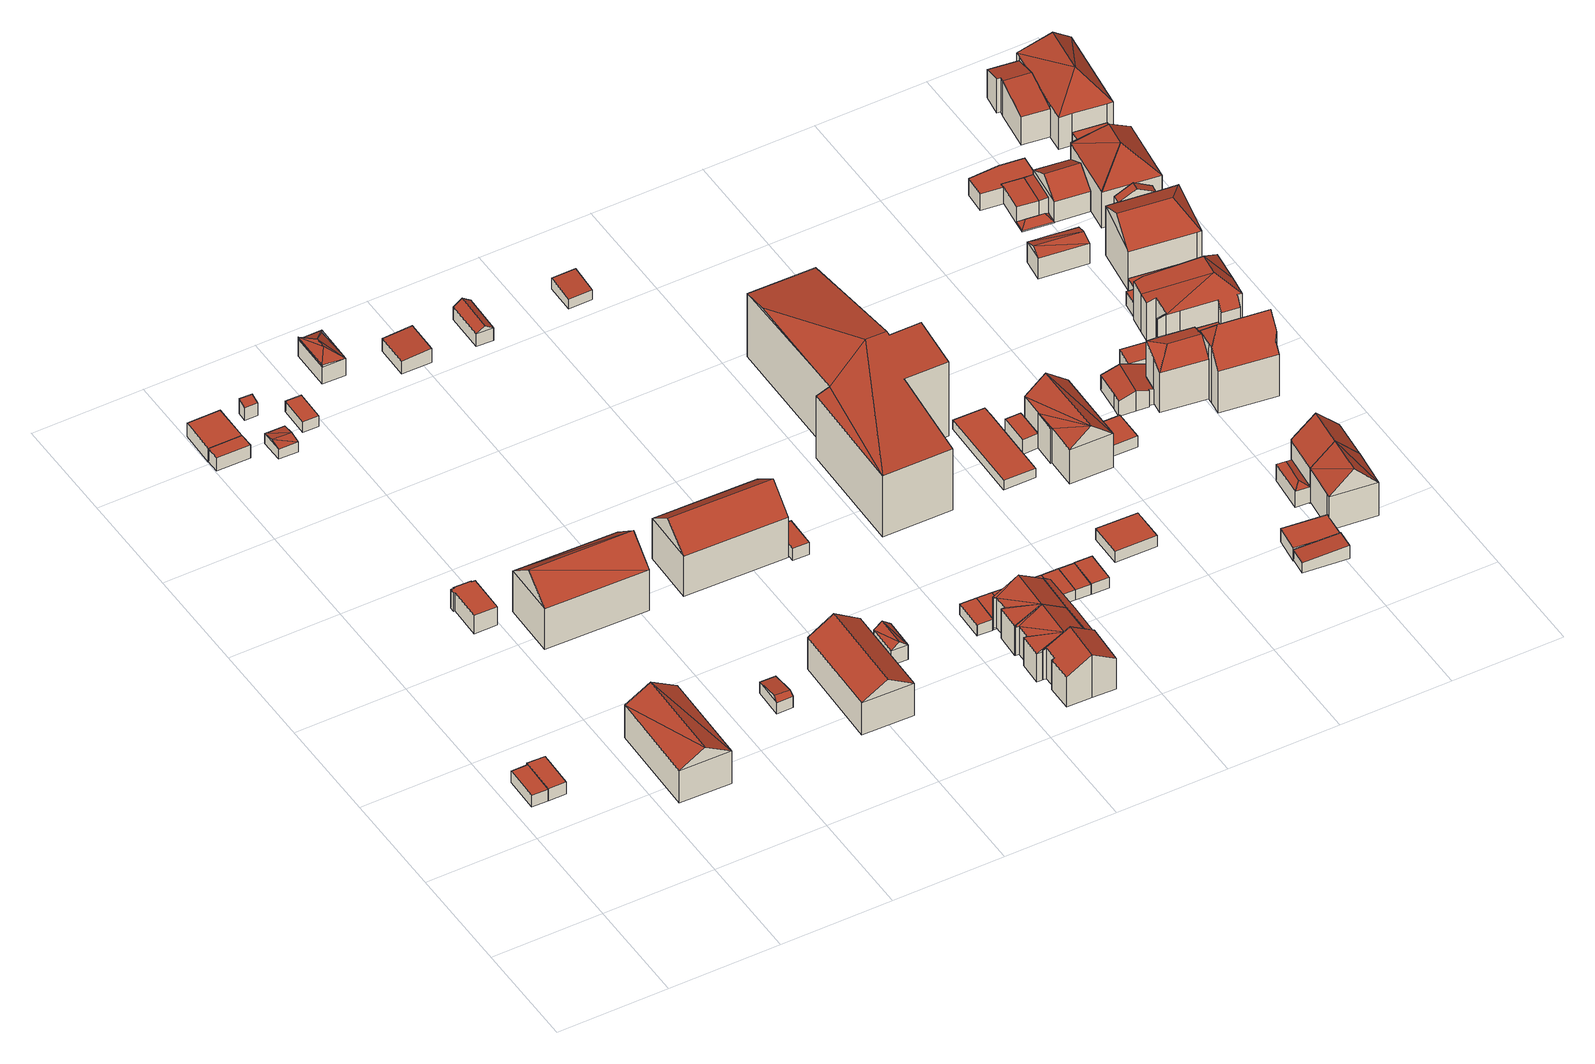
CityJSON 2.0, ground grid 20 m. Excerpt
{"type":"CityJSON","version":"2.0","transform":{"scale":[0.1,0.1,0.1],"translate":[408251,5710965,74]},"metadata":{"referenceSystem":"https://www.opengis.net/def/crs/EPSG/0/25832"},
"CityObjects":{
"building1":{"type":"Building","attributes":{"Gemeindeschluessel":"05978036","Geometrietyp2DReferenz":"3000","function":"31001_2460","roofType":"1000","measuredHeight":2.4},"geometry":[{"type":"MultiSurface","lod":"2","boundaries":[[[0,1,2,3]],[[1,4,5,2]],[[4,6,7,5]],[[6,0,3,7]],[[6,4,1,0]],[[3,2,5,7]]],"semantics":{"surfaces":[{"type":"WallSurface"},{"type":"RoofSurface"},{"type":"GroundSurface"}],"values":[0,0,0,0,1,2]}}]},
"building2":{"type":"Building","attributes":{"Gemeindeschluessel":"05978036","Geometrietyp2DReferenz":"3000","function":"31001_2460","roofType":"1000","measuredHeight":2.54},"geometry":[{"type":"MultiSurface","lod":"2","boundaries":[[[8,9,10,11]],[[9,12,2,10]],[[12,13,14,2]],[[13,8,11,14]],[[13,12,9,8]],[[11,10,2,14]]],"semantics":{"surfaces":[{"type":"WallSurface"},{"type":"RoofSurface"},{"type":"GroundSurface"}],"values":[0,0,0,0,1,2]}}]},
"building3":{"type":"Building","attributes":{"Gemeindeschluessel":"05978036","Geometrietyp2DReferenz":"3000","function":"31001_1000","roofType":"3100","measuredHeight":9.46},"geometry":[{"type":"MultiSurface","lod":"2","boundaries":[[[15,16,17,18]],[[16,19,20,17]],[[19,21,22,20]],[[21,15,18,22]],[[19,16,23]],[[15,21,24]],[[16,24,23]],[[24,16,15]],[[23,21,19]],[[21,23,24]],[[18,17,20,22]]],"semantics":{"surfaces":[{"type":"WallSurface"},{"type":"RoofSurface"},{"type":"GroundSurface"}],"values":[0,0,0,0,0,0,1,1,1,1,2]}}]},
"building4":{"type":"Building","attributes":{"Gemeindeschluessel":"05978036","Geometrietyp2DReferenz":"3000","function":"31001_2460","roofType":"1000","measuredHeight":3.82},"geometry":[{"type":"MultiSurface","lod":"2","boundaries":[[[25,26,27,28]],[[26,29,30,27]],[[29,31,32,30]],[[31,33,34,32]],[[33,35,36,34]],[[35,37,38,36]],[[37,39,40,38]],[[39,41,42,40]],[[41,43,44,42]],[[43,25,28,44]],[[43,41,39,37,35,33,31,29,26,25]],[[28,27,30,32,34,36,38,40,42,44]]],"semantics":{"surfaces":[{"type":"WallSurface"},{"type":"RoofSurface"},{"type":"GroundSurface"}],"values":[0,0,0,0,0,0,0,0,0,0,1,2]}}]},
"building5":{"type":"Building","attributes":{"Gemeindeschluessel":"05978036","Geometrietyp2DReferenz":"3000","function":"51009_1610","roofType":"1000","measuredHeight":2.75},"geometry":[{"type":"MultiSurface","lod":"2","boundaries":[[[45,46,47,48]],[[46,49,50,47]],[[49,51,52,50]],[[51,45,48,52]],[[51,49,46,45]],[[48,47,50,52]]],"semantics":{"surfaces":[{"type":"WallSurface"},{"type":"RoofSurface"},{"type":"GroundSurface"}],"values":[0,0,0,0,1,2]}}]},
"building6":{"type":"Building","attributes":{"Gemeindeschluessel":"05978036","Geometrietyp2DReferenz":"3000","function":"31001_2460","roofType":"1000","measuredHeight":2.83},"geometry":[{"type":"MultiSurface","lod":"2","boundaries":[[[45,53,54,55]],[[53,56,57,54]],[[56,46,58,57]],[[46,45,55,58]],[[46,56,53,45]],[[55,54,57,58]]],"semantics":{"surfaces":[{"type":"WallSurface"},{"type":"RoofSurface"},{"type":"GroundSurface"}],"values":[0,0,0,0,1,2]}}]},
"building7":{"type":"Building","attributes":{"Gemeindeschluessel":"05978036","Geometrietyp2DReferenz":"3000","function":"31001_1310","roofType":"3100","measuredHeight":2.36},"geometry":[{"type":"MultiSurface","lod":"2","boundaries":[[[59,60,61,62]],[[60,63,64,61]],[[63,65,66,64]],[[65,59,62,66]],[[63,60,67]],[[59,65,68]],[[59,67,60]],[[67,59,68]],[[68,63,67]],[[63,68,65]],[[62,61,64,66]]],"semantics":{"surfaces":[{"type":"WallSurface"},{"type":"RoofSurface"},{"type":"GroundSurface"}],"values":[0,0,0,0,0,0,1,1,1,1,2]}}]},
"building8":{"type":"Building","attributes":{"Gemeindeschluessel":"05978036","Geometrietyp2DReferenz":"3000","function":"31001_1310","roofType":"2100","measuredHeight":3.05},"geometry":[{"type":"MultiSurface","lod":"2","boundaries":[[[69,70,71,72]],[[70,73,74,71]],[[73,75,76,74]],[[75,69,72,76]],[[75,73,70,69]],[[72,71,74,76]]],"semantics":{"surfaces":[{"type":"WallSurface"},{"type":"RoofSurface"},{"type":"GroundSurface"}],"values":[0,0,0,0,1,2]}}]},
"building9":{"type":"Building","attributes":{"Gemeindeschluessel":"05978036","Geometrietyp2DReferenz":"3000","function":"31001_1000","roofType":"3100","measuredHeight":12.63},"geometry":[{"type":"MultiSurface","lod":"2","boundaries":[[[77,78,79,80]],[[78,81,82,79]],[[81,83,84,82]],[[83,77,80,84]],[[81,78,85]],[[77,83,86]],[[85,77,86]],[[77,85,78]],[[81,86,83]],[[86,81,85]],[[80,79,82,84]]],"semantics":{"surfaces":[{"type":"WallSurface"},{"type":"RoofSurface"},{"type":"GroundSurface"}],"values":[0,0,0,0,0,0,1,1,1,1,2]}}]},
"building10":{"type":"Building","attributes":{"Gemeindeschluessel":"05978036","Geometrietyp2DReferenz":"3000","function":"31001_2460","roofType":"3100","measuredHeight":3},"geometry":[{"type":"MultiSurface","lod":"2","boundaries":[[[87,88,89,90]],[[88,91,92,89]],[[91,93,94,92]],[[93,87,90,94]],[[91,88,95]],[[87,93,96]],[[88,87,96,95]],[[93,91,95,96]],[[90,89,92,94]]],"semantics":{"surfaces":[{"type":"WallSurface"},{"type":"RoofSurface"},{"type":"GroundSurface"}],"values":[0,0,0,0,0,0,1,1,2]}}]},
"building11":{"type":"Building","attributes":{"Gemeindeschluessel":"05978036","Geometrietyp2DReferenz":"3000","function":"31001_2460","roofType":"1000","measuredHeight":2.19},"geometry":[{"type":"MultiSurface","lod":"2","boundaries":[[[97,98,99,100]],[[98,101,102,99]],[[101,103,104,102]],[[103,97,100,104]],[[103,101,98,97]],[[100,99,102,104]]],"semantics":{"surfaces":[{"type":"WallSurface"},{"type":"RoofSurface"},{"type":"GroundSurface"}],"values":[0,0,0,0,1,2]}}]},
"building12":{"type":"Building","attributes":{"Gemeindeschluessel":"05978036","Geometrietyp2DReferenz":"3000","function":"31001_1000","roofType":"3100","measuredHeight":9.45},"geometry":[{"type":"MultiSurface","lod":"2","boundaries":[[[105,106,107,108]],[[106,109,110,107]],[[109,111,112,110]],[[111,105,108,112]],[[109,106,113]],[[105,111,114]],[[106,105,114,113]],[[111,109,113,114]],[[108,107,110,112]]],"semantics":{"surfaces":[{"type":"WallSurface"},{"type":"RoofSurface"},{"type":"GroundSurface"}],"values":[0,0,0,0,0,0,1,1,2]}}]},
"building13":{"type":"Building","attributes":{"Gemeindeschluessel":"05978036","Geometrietyp2DReferenz":"3000","function":"31001_1310","roofType":"5000","measuredHeight":5.39},"geometry":[{"type":"MultiSurface","lod":"2","boundaries":[[[115,116,117,118,119]],[[120,121,122,123]],[[121,115,119,122]],[[116,124,117]],[[115,124,116]],[[124,115,125]],[[120,126,127]],[[125,126,124]],[[125,127,126]],[[127,125,121]],[[124,120,117]],[[120,124,126]],[[115,121,125]],[[121,120,127]],[[119,118,123,122]],[[123,118,117,120]],[[120,117,116]]],"semantics":{"surfaces":[{"type":"WallSurface"},{"type":"RoofSurface"},{"type":"GroundSurface"},{"type":"ClosureSurface"}],"values":[0,0,0,1,1,1,1,1,1,1,1,1,0,0,2,0,3]}}]},
"building14":{"type":"Building","attributes":{"Gemeindeschluessel":"05978036","Geometrietyp2DReferenz":"3000","function":"31001_1000","roofType":"5000","measuredHeight":12.36},"geometry":[{"type":"MultiSurface","lod":"2","boundaries":[[[128,129,130,131]],[[129,132,133,130]],[[132,134,135,133]],[[134,128,131,135]],[[136,134,132]],[[137,136,132,129]],[[137,129,128]],[[136,137,128,134]],[[131,130,133,135]]],"semantics":{"surfaces":[{"type":"WallSurface"},{"type":"RoofSurface"},{"type":"GroundSurface"}],"values":[0,0,0,0,0,1,0,1,2]}}]},
"building15":{"type":"Building","attributes":{"Gemeindeschluessel":"05978036","Geometrietyp2DReferenz":"3000","function":"31001_2460","roofType":"3100","measuredHeight":4.18},"geometry":[{"type":"MultiSurface","lod":"2","boundaries":[[[138,139,140,141]],[[139,142,143,140]],[[142,144,145,143]],[[144,138,141,145]],[[142,139,146]],[[138,144,147]],[[147,139,138]],[[139,147,146]],[[144,146,147]],[[146,144,142]],[[141,140,143,145]]],"semantics":{"surfaces":[{"type":"WallSurface"},{"type":"RoofSurface"},{"type":"GroundSurface"}],"values":[0,0,0,0,0,0,1,1,1,1,2]}}]},
"building16":{"type":"Building","attributes":{"Gemeindeschluessel":"05978036","Geometrietyp2DReferenz":"3000","function":"31001_2460","roofType":"2100","measuredHeight":2.94},"geometry":[{"type":"MultiSurface","lod":"2","boundaries":[[[148,149,150,151]],[[149,152,153,150]],[[152,154,155,153]],[[154,148,151,155]],[[154,152,149,148]],[[151,150,153,155]]],"semantics":{"surfaces":[{"type":"WallSurface"},{"type":"RoofSurface"},{"type":"GroundSurface"}],"values":[0,0,0,0,1,2]}}]},
"building17":{"type":"Building","attributes":{"Gemeindeschluessel":"05978036","Geometrietyp2DReferenz":"3000","function":"31001_2460","roofType":"1000","measuredHeight":2.55},"geometry":[{"type":"MultiSurface","lod":"2","boundaries":[[[156,157,158,159]],[[157,160,161,158]],[[160,162,163,161]],[[162,156,159,163]],[[162,160,157,156]],[[159,158,161,163]]],"semantics":{"surfaces":[{"type":"WallSurface"},{"type":"RoofSurface"},{"type":"GroundSurface"}],"values":[0,0,0,0,1,2]}}]},
"building18":{"type":"Building","attributes":{"Gemeindeschluessel":"05978036","Geometrietyp2DReferenz":"3000","function":"31001_2460","roofType":"3100","measuredHeight":3.72},"geometry":[{"type":"MultiSurface","lod":"2","boundaries":[[[164,165,166,167]],[[165,168,169,166]],[[168,170,171,169]],[[170,164,167,171]],[[168,165,172]],[[164,170,173]],[[165,164,173,172]],[[170,168,172,173]],[[167,166,169,171]]],"semantics":{"surfaces":[{"type":"WallSurface"},{"type":"RoofSurface"},{"type":"GroundSurface"}],"values":[0,0,0,0,0,0,1,1,2]}}]},
"building19":{"type":"Building","attributes":{"Gemeindeschluessel":"05978036","Geometrietyp2DReferenz":"3000","function":"31001_1000","roofType":"3100","measuredHeight":8.77},"geometry":[{"type":"MultiSurface","lod":"2","boundaries":[[[174,175,176,177]],[[175,178,179,176]],[[178,180,181,179]],[[180,182,183,181]],[[182,184,185,183]],[[184,186,187,185]],[[186,188,189,187]],[[188,190,191,189]],[[190,192,193,191]],[[192,194,195,193]],[[194,174,177,195]],[[190,188,186,184,182]],[[182,180,178,175,174,194,192,190]],[[177,176,179,181,183,185,187,189,191,193,195]]],"semantics":{"surfaces":[{"type":"WallSurface"},{"type":"RoofSurface"},{"type":"GroundSurface"}],"values":[0,0,0,0,0,0,0,0,0,0,0,1,1,2]}}]},
"building20":{"type":"Building","attributes":{"Gemeindeschluessel":"05978036","Geometrietyp2DReferenz":"3000","function":"31001_2460","roofType":"1000","measuredHeight":2.19},"geometry":[{"type":"MultiSurface","lod":"2","boundaries":[[[196,197,198,199]],[[197,200,201,198]],[[200,202,203,201]],[[202,204,205,203]],[[204,206,207,205]],[[206,196,199,207]],[[206,204,202,200,197,196]],[[199,198,201,203,205,207]]],"semantics":{"surfaces":[{"type":"WallSurface"},{"type":"RoofSurface"},{"type":"GroundSurface"}],"values":[0,0,0,0,0,0,1,2]}}]},
"building21":{"type":"Building","attributes":{"Gemeindeschluessel":"05978036","Geometrietyp2DReferenz":"3000","function":"31001_1000","roofType":"5000","measuredHeight":8.46},"geometry":[{"type":"MultiSurface","lod":"2","boundaries":[[[208,209,210,211]],[[209,212,213,210]],[[212,214,215,213]],[[214,216,217,215]],[[216,218,219,217]],[[218,220,221,219]],[[220,222,223,221]],[[222,208,211,223]],[[212,209,224,225]],[[224,220,225]],[[208,220,224]],[[220,208,222]],[[218,225,220]],[[216,225,218]],[[225,216,214]],[[209,208,224]],[[214,212,225]],[[211,210,213,215,217,219,221,223]]],"semantics":{"surfaces":[{"type":"WallSurface"},{"type":"RoofSurface"},{"type":"GroundSurface"}],"values":[0,0,0,0,0,0,0,0,1,1,1,1,1,1,1,0,0,2]}}]},
"building22":{"type":"Building","attributes":{"Gemeindeschluessel":"05978036","Geometrietyp2DReferenz":"3000","function":"31001_2460","roofType":"1000","measuredHeight":2.2},"geometry":[{"type":"MultiSurface","lod":"2","boundaries":[[[202,200,201,203]],[[200,226,227,201]],[[226,228,229,227]],[[228,202,203,229]],[[228,226,200,202]],[[203,201,227,229]]],"semantics":{"surfaces":[{"type":"WallSurface"},{"type":"RoofSurface"},{"type":"GroundSurface"}],"values":[0,0,0,0,1,2]}}]},
"building23":{"type":"Building","attributes":{"Gemeindeschluessel":"05978036","Geometrietyp2DReferenz":"3000","function":"31001_1000","roofType":"5000","measuredHeight":8.66},"geometry":[{"type":"MultiSurface","lod":"2","boundaries":[[[230,231,232,233]],[[231,234,235,232]],[[234,236,237,235]],[[236,238,239,237]],[[238,240,241,239]],[[240,242,243,241]],[[242,244,245,243]],[[244,246,247,245]],[[246,248,249,247]],[[248,250,251,249]],[[250,230,233,251]],[[246,252,253,254,248]],[[234,254,253]],[[238,234,253,255,240]],[[234,238,236]],[[254,234,231]],[[254,231,230]],[[230,250,254]],[[240,255,242]],[[242,255,253,252,244]],[[244,252,246]],[[248,254,250]],[[233,232,235,237,239,241,243,245,247,249,251]]],"semantics":{"surfaces":[{"type":"WallSurface"},{"type":"RoofSurface"},{"type":"GroundSurface"}],"values":[0,0,0,0,0,0,0,0,0,0,0,1,1,1,1,1,1,1,0,0,0,0,2]}}]},
"building24":{"type":"Building","attributes":{"Gemeindeschluessel":"05978036","Geometrietyp2DReferenz":"3000","function":"31001_2460","roofType":"1000","measuredHeight":2.15},"geometry":[{"type":"MultiSurface","lod":"2","boundaries":[[[228,226,256,257]],[[226,258,259,256]],[[258,260,261,259]],[[260,228,257,261]],[[260,258,226,228]],[[257,256,259,261]]],"semantics":{"surfaces":[{"type":"WallSurface"},{"type":"RoofSurface"},{"type":"GroundSurface"}],"values":[0,0,0,0,1,2]}}]},
"building25":{"type":"Building","attributes":{"Gemeindeschluessel":"05978036","Geometrietyp2DReferenz":"3000","function":"51009_1610","roofType":"2100","measuredHeight":6.03},"geometry":[{"type":"MultiSurface","lod":"2","boundaries":[[[262,263,210,213]],[[263,264,265,210]],[[264,266,267,265]],[[266,268,269,267]],[[268,270,271,269]],[[270,272,273,271]],[[272,262,213,273]],[[272,270,268,266,264,263,262]],[[213,210,265,267,269,271,273]]],"semantics":{"surfaces":[{"type":"WallSurface"},{"type":"RoofSurface"},{"type":"GroundSurface"}],"values":[0,0,0,0,0,0,0,1,2]}}]},
"building26":{"type":"Building","attributes":{"Gemeindeschluessel":"05978036","Geometrietyp2DReferenz":"3000","function":"31001_2460","roofType":"1000","measuredHeight":2.15},"geometry":[{"type":"MultiSurface","lod":"2","boundaries":[[[260,258,259,261]],[[258,274,275,259]],[[274,276,277,275]],[[276,260,261,277]],[[276,274,258,260]],[[261,259,275,277]]],"semantics":{"surfaces":[{"type":"WallSurface"},{"type":"RoofSurface"},{"type":"GroundSurface"}],"values":[0,0,0,0,1,2]}}]},
"building27":{"type":"Building","attributes":{"Gemeindeschluessel":"05978036","Geometrietyp2DReferenz":"3000","function":"31001_2460","roofType":"1000","measuredHeight":2.12},"geometry":[{"type":"MultiSurface","lod":"2","boundaries":[[[276,274,275,277]],[[274,278,279,275]],[[278,280,281,279]],[[280,282,283,281]],[[282,276,277,283]],[[282,280,278,274,276]],[[277,275,279,281,283]]],"semantics":{"surfaces":[{"type":"WallSurface"},{"type":"RoofSurface"},{"type":"GroundSurface"}],"values":[0,0,0,0,0,1,2]}}]},
"building28":{"type":"Building","attributes":{"Gemeindeschluessel":"05978036","Geometrietyp2DReferenz":"3000","function":"31001_2460","roofType":"1000","measuredHeight":2.17},"geometry":[{"type":"MultiSurface","lod":"2","boundaries":[[[280,278,279,281]],[[278,284,285,279]],[[284,286,287,285]],[[286,280,281,287]],[[286,284,278,280]],[[281,279,285,287]]],"semantics":{"surfaces":[{"type":"WallSurface"},{"type":"RoofSurface"},{"type":"GroundSurface"}],"values":[0,0,0,0,1,2]}}]},
"building29":{"type":"Building","attributes":{"Gemeindeschluessel":"05978036","Geometrietyp2DReferenz":"3000","function":"31001_1310","roofType":"2100","measuredHeight":2.35},"geometry":[{"type":"MultiSurface","lod":"2","boundaries":[[[288,289,290,291]],[[289,292,293,290]],[[292,294,295,293]],[[294,288,291,295]],[[294,292,289,288]],[[291,290,293,295]]],"semantics":{"surfaces":[{"type":"WallSurface"},{"type":"RoofSurface"},{"type":"GroundSurface"}],"values":[0,0,0,0,1,2]}}]},
"building30":{"type":"Building","attributes":{"Gemeindeschluessel":"05978036","Geometrietyp2DReferenz":"3000","function":"31001_2460","roofType":"1000","measuredHeight":2.17},"geometry":[{"type":"MultiSurface","lod":"2","boundaries":[[[286,284,285,287]],[[284,296,297,285]],[[296,298,299,297]],[[298,286,287,299]],[[298,296,284,286]],[[287,285,297,299]]],"semantics":{"surfaces":[{"type":"WallSurface"},{"type":"RoofSurface"},{"type":"GroundSurface"}],"values":[0,0,0,0,1,2]}}]},
"building31":{"type":"Building","attributes":{"Gemeindeschluessel":"05978036","Geometrietyp2DReferenz":"3000","function":"31001_2460","roofType":"1000","measuredHeight":2.12},"geometry":[{"type":"MultiSurface","lod":"2","boundaries":[[[300,301,297,299]],[[301,302,303,297]],[[302,304,305,303]],[[304,300,299,305]],[[304,302,301,300]],[[299,297,303,305]]],"semantics":{"surfaces":[{"type":"WallSurface"},{"type":"RoofSurface"},{"type":"GroundSurface"}],"values":[0,0,0,0,1,2]}}]},
"building32":{"type":"Building","attributes":{"Gemeindeschluessel":"05978036","Geometrietyp2DReferenz":"3000","function":"31001_1000","roofType":"5000","measuredHeight":17.04},"geometry":[{"type":"MultiSurface","lod":"2","boundaries":[[[306,307,308,309]],[[307,310,311,308]],[[310,312,313,311]],[[312,314,315,313]],[[314,316,317,315]],[[316,318,319,317]],[[318,320,321,319]],[[320,322,323,321]],[[322,324,325,323]],[[324,306,309,325]],[[314,326,327]],[[314,310,326]],[[312,310,314]],[[324,322,320,328,326,310,307,306]],[[326,328,318,316,327]],[[316,314,327]],[[320,318,328]],[[309,308,311,313,315,317,319,321,323,325]]],"semantics":{"surfaces":[{"type":"WallSurface"},{"type":"RoofSurface"},{"type":"GroundSurface"}],"values":[0,0,0,0,0,0,0,0,0,0,1,1,1,1,1,0,0,2]}}]},
"building33":{"type":"Building","attributes":{"Gemeindeschluessel":"05978036","Geometrietyp2DReferenz":"3000","function":"31001_2460","roofType":"1000","measuredHeight":2.28},"geometry":[{"type":"MultiSurface","lod":"2","boundaries":[[[329,330,331,332]],[[330,333,334,331]],[[333,335,336,334]],[[335,329,332,336]],[[335,333,330,329]],[[332,331,334,336]]],"semantics":{"surfaces":[{"type":"WallSurface"},{"type":"RoofSurface"},{"type":"GroundSurface"}],"values":[0,0,0,0,1,2]}}]},
"building34":{"type":"Building","attributes":{"Gemeindeschluessel":"05978036","Geometrietyp2DReferenz":"3000","function":"31001_2460","roofType":"1000","measuredHeight":1.91},"geometry":[{"type":"MultiSurface","lod":"2","boundaries":[[[337,338,339,340]],[[338,341,342,339]],[[341,343,344,342]],[[343,345,346,344]],[[345,337,340,346]],[[345,343,341,338,337]],[[340,339,342,344,346]]],"semantics":{"surfaces":[{"type":"WallSurface"},{"type":"RoofSurface"},{"type":"GroundSurface"}],"values":[0,0,0,0,0,1,2]}}]},
"building35":{"type":"Building","attributes":{"Gemeindeschluessel":"05978036","Geometrietyp2DReferenz":"3000","function":"31001_2460","roofType":"1000","measuredHeight":3},"geometry":[{"type":"MultiSurface","lod":"2","boundaries":[[[347,348,349,350]],[[348,351,352,349]],[[351,353,354,352]],[[353,355,356,354]],[[355,347,350,356]],[[355,353,351,348,347]],[[350,349,352,354,356]]],"semantics":{"surfaces":[{"type":"WallSurface"},{"type":"RoofSurface"},{"type":"GroundSurface"}],"values":[0,0,0,0,0,1,2]}}]},
"building36":{"type":"Building","attributes":{"Gemeindeschluessel":"05978036","Geometrietyp2DReferenz":"3000","function":"31001_1000","roofType":"5000","measuredHeight":10.35},"geometry":[{"type":"MultiSurface","lod":"2","boundaries":[[[357,358,359,360]],[[358,361,362,359]],[[361,363,364,362]],[[363,365,366,364]],[[365,367,368,366]],[[367,369,370,368]],[[369,371,372,370]],[[371,357,360,372]],[[373,361,358]],[[361,373,374]],[[369,365,371]],[[365,369,367]],[[357,374,373]],[[371,374,357]],[[365,374,371]],[[374,365,363]],[[358,357,373]],[[363,361,374]],[[360,359,362,364,366,368,370,372]]],"semantics":{"surfaces":[{"type":"WallSurface"},{"type":"RoofSurface"},{"type":"GroundSurface"}],"values":[0,0,0,0,0,0,0,0,1,1,1,1,1,1,1,1,0,0,2]}}]},
"building37":{"type":"Building","attributes":{"Gemeindeschluessel":"05978036","Geometrietyp2DReferenz":"3000","function":"31001_2460","roofType":"1000","measuredHeight":2.12},"geometry":[{"type":"MultiSurface","lod":"2","boundaries":[[[375,376,377,378]],[[376,379,380,377]],[[379,381,382,380]],[[381,375,378,382]],[[381,379,376,375]],[[378,377,380,382]]],"semantics":{"surfaces":[{"type":"WallSurface"},{"type":"RoofSurface"},{"type":"GroundSurface"}],"values":[0,0,0,0,1,2]}}]},
"building38":{"type":"Building","attributes":{"Gemeindeschluessel":"05978036","Geometrietyp2DReferenz":"3000","function":"31001_2460","roofType":"2100","measuredHeight":2.64},"geometry":[{"type":"MultiSurface","lod":"2","boundaries":[[[383,384,385,386]],[[384,387,388,385]],[[387,389,390,388]],[[389,383,386,390]],[[389,387,384,383]],[[386,385,388,390]]],"semantics":{"surfaces":[{"type":"WallSurface"},{"type":"RoofSurface"},{"type":"GroundSurface"}],"values":[0,0,0,0,1,2]}}]},
"building39":{"type":"Building","attributes":{"Gemeindeschluessel":"05978036","Geometrietyp2DReferenz":"3000","function":"31001_2460","roofType":"1000","measuredHeight":2.73},"geometry":[{"type":"MultiSurface","lod":"2","boundaries":[[[391,392,393,394]],[[392,395,396,393]],[[395,397,398,396]],[[397,399,400,398]],[[399,391,394,400]],[[399,397,395,392,391]],[[394,393,396,398,400]]],"semantics":{"surfaces":[{"type":"WallSurface"},{"type":"RoofSurface"},{"type":"GroundSurface"}],"values":[0,0,0,0,0,1,2]}}]},
"building40":{"type":"Building","attributes":{"Gemeindeschluessel":"05978036","Geometrietyp2DReferenz":"3000","function":"31001_1000","roofType":"5000","measuredHeight":4.12},"geometry":[{"type":"MultiSurface","lod":"2","boundaries":[[[401,402,403,404]],[[402,405,406,403]],[[405,407,408,406]],[[407,401,404,408]],[[409,407,405]],[[410,409,405,402]],[[410,402,401]],[[409,410,401,407]],[[404,403,406,408]]],"semantics":{"surfaces":[{"type":"WallSurface"},{"type":"RoofSurface"},{"type":"GroundSurface"}],"values":[0,0,0,0,1,1,1,1,2]}}]},
"building41":{"type":"Building","attributes":{"Gemeindeschluessel":"05978036","Geometrietyp2DReferenz":"3000","function":"31001_2460","roofType":"3100","measuredHeight":4.2},"geometry":[{"type":"MultiSurface","lod":"2","boundaries":[[[411,412,413,414]],[[412,415,416,413]],[[415,417,418,416]],[[417,419,420,418]],[[419,421,422,420]],[[421,423,424,422]],[[423,425,426,424]],[[425,427,428,426]],[[427,429,430,428]],[[429,431,432,430]],[[431,433,434,432]],[[433,411,414,434]],[[429,427,425,423,421,419,417,415,412]],[[412,411,433,431,429]],[[414,413,416,418,420,422,424,426,428,430,432,434]]],"semantics":{"surfaces":[{"type":"WallSurface"},{"type":"RoofSurface"},{"type":"GroundSurface"}],"values":[0,0,0,0,0,0,0,0,0,0,0,0,1,1,2]}}]},
"building42":{"type":"Building","attributes":{"Gemeindeschluessel":"05978036","Geometrietyp2DReferenz":"3000","function":"31001_1000","roofType":"3100","measuredHeight":11.09},"geometry":[{"type":"MultiSurface","lod":"2","boundaries":[[[435,436,437,438]],[[436,439,440,437]],[[439,441,442,440]],[[441,443,444,442]],[[443,435,438,444]],[[445,446,443]],[[443,441,439,445]],[[446,436,435]],[[445,436,446]],[[443,446,435]],[[436,445,439]],[[438,437,440,442,444]]],"semantics":{"surfaces":[{"type":"WallSurface"},{"type":"RoofSurface"},{"type":"GroundSurface"}],"values":[0,0,0,0,0,1,1,1,1,0,0,2]}}]},
"building43":{"type":"Building","attributes":{"Gemeindeschluessel":"05978036","Geometrietyp2DReferenz":"3000","function":"31001_1000","roofType":"3100","measuredHeight":11.41},"geometry":[{"type":"MultiSurface","lod":"2","boundaries":[[[435,447,448,449]],[[447,443,450,448]],[[443,451,452,450]],[[451,453,454,452]],[[453,455,456,454]],[[455,457,458,456]],[[457,459,460,458]],[[459,435,449,460]],[[455,453,451,443,447]],[[447,435,459,457,455]],[[449,448,450,452,454,456,458,460]]],"semantics":{"surfaces":[{"type":"WallSurface"},{"type":"RoofSurface"},{"type":"GroundSurface"}],"values":[0,0,0,0,0,0,0,0,1,1,2]}}]},
"building44":{"type":"Building","attributes":{"Gemeindeschluessel":"05978036","Geometrietyp2DReferenz":"3000","function":"31001_2460","roofType":"1000","measuredHeight":3.86},"geometry":[{"type":"MultiSurface","lod":"2","boundaries":[[[461,462,463,464]],[[462,465,466,463]],[[465,467,468,466]],[[467,469,470,468]],[[469,471,472,470]],[[471,461,464,472]],[[471,469,467,465,462,461]],[[464,463,466,468,470,472]]],"semantics":{"surfaces":[{"type":"WallSurface"},{"type":"RoofSurface"},{"type":"GroundSurface"}],"values":[0,0,0,0,0,0,1,2]}}]},
"building45":{"type":"Building","attributes":{"Geometrietyp2DReferenz":"3000","Gemeindeschluessel":"05978036","function":"31001_1000"},"children":["building45-1","building45-2"]},
"building45-1":{"type":"BuildingPart","attributes":{"roofType":"5000","measuredHeight":11.07},"parents":["building45"],"geometry":[{"type":"MultiSurface","lod":"2","boundaries":[[[473,474,475,476]],[[474,477,478,475]],[[477,479,480,478]],[[479,481,482,483,480]],[[484,473,476,485]],[[477,474,473,486]],[[473,484,487,486]],[[481,479,477,486,487,488,489]],[[476,475,478,480,483,490,485]],[[491,482,481]],[[484,485,490,492]],[[492,490,483,482,491]],[[481,489,491]],[[492,488,487,484]],[[491,489,488,492]]],"semantics":{"surfaces":[{"type":"WallSurface"},{"type":"RoofSurface"},{"type":"GroundSurface"},{"type":"ClosureSurface"}],"values":[0,0,0,0,0,1,1,1,2,0,3,3,0,3,3]}}]},
"building45-2":{"type":"BuildingPart","attributes":{"roofType":"9999","measuredHeight":13.82},"parents":["building45"],"geometry":[{"type":"MultiSurface","lod":"2","boundaries":[[[493,494,495,496]],[[494,497,498,495]],[[497,499,500,498]],[[499,501,502,500]],[[501,503,504,502]],[[503,505,506,504]],[[505,507,508,506]],[[507,509,510,508]],[[509,511,485,510]],[[511,484,485]],[[482,512,513,483]],[[512,493,496,513]],[[514,511,509,515]],[[509,507,505,503,501,499,515]],[[499,497,494,493,512,482,491,489,514,515]],[[496,495,498,500,502,504,506,508,510,485,490,483,513]],[[514,488,487,484,511]],[[492,490,485,484]],[[488,492,484,487]],[[489,488,514]],[[482,483,490,492,491]],[[491,492,488,489]]],"semantics":{"surfaces":[{"type":"WallSurface"},{"type":"RoofSurface"},{"type":"GroundSurface"},{"type":"ClosureSurface"}],"values":[0,0,0,0,0,0,0,0,0,0,0,0,1,1,1,2,0,3,3,0,3,3]}}]},
"building46":{"type":"Building","attributes":{"Gemeindeschluessel":"05978036","Geometrietyp2DReferenz":"3000","function":"31001_2460","roofType":"1000","measuredHeight":3.5},"geometry":[{"type":"MultiSurface","lod":"2","boundaries":[[[516,517,518,519]],[[517,520,521,518]],[[520,522,523,521]],[[522,524,525,523]],[[524,526,527,525]],[[526,528,529,527]],[[528,516,519,529]],[[528,526,524,522,520,517,516]],[[519,518,521,523,525,527,529]]],"semantics":{"surfaces":[{"type":"WallSurface"},{"type":"RoofSurface"},{"type":"GroundSurface"}],"values":[0,0,0,0,0,0,0,1,2]}}]},
"building47":{"type":"Building","attributes":{"Gemeindeschluessel":"05978036","Geometrietyp2DReferenz":"3000","function":"31001_2460","roofType":"1000","measuredHeight":3.74},"geometry":[{"type":"MultiSurface","lod":"2","boundaries":[[[530,531,532,533]],[[531,534,535,532]],[[534,536,537,535]],[[536,538,539,537]],[[538,530,533,539]],[[538,536,534,531,530]],[[533,532,535,537,539]]],"semantics":{"surfaces":[{"type":"WallSurface"},{"type":"RoofSurface"},{"type":"GroundSurface"}],"values":[0,0,0,0,0,1,2]}}]},
"building48":{"type":"Building","attributes":{"Gemeindeschluessel":"05978036","Geometrietyp2DReferenz":"3000","function":"31001_2460","roofType":"3100","measuredHeight":5},"geometry":[{"type":"MultiSurface","lod":"2","boundaries":[[[540,541,542,543]],[[541,544,545,542]],[[544,546,547,545]],[[546,540,543,547]],[[544,541,548]],[[540,546,549]],[[540,548,541]],[[548,540,549]],[[549,544,548]],[[544,549,546]],[[543,542,545,547]]],"semantics":{"surfaces":[{"type":"WallSurface"},{"type":"RoofSurface"},{"type":"GroundSurface"}],"values":[0,0,0,0,0,0,1,1,1,1,2]}}]},
"building49":{"type":"Building","attributes":{"Gemeindeschluessel":"05978036","Geometrietyp2DReferenz":"3000","function":"51009_1610","roofType":"1000","measuredHeight":2.78},"geometry":[{"type":"MultiSurface","lod":"2","boundaries":[[[550,551,552,553]],[[551,554,555,552]],[[554,556,557,555]],[[556,558,559,557]],[[558,560,561,559]],[[560,550,553,561]],[[560,558,556,554,551,550]],[[553,552,555,557,559,561]]],"semantics":{"surfaces":[{"type":"WallSurface"},{"type":"RoofSurface"},{"type":"GroundSurface"}],"values":[0,0,0,0,0,0,1,2]}}]},
"building50":{"type":"Building","attributes":{"Gemeindeschluessel":"05978036","Geometrietyp2DReferenz":"3000","function":"31001_1100","roofType":"3200","measuredHeight":11.79},"geometry":[{"type":"MultiSurface","lod":"2","boundaries":[[[562,563,564,565]],[[563,566,567,564]],[[566,568,569,567]],[[568,570,571,569]],[[570,572,573,571]],[[572,574,575,573]],[[574,576,577,575]],[[576,578,579,577]],[[578,580,581,579]],[[580,582,583,581]],[[582,584,585,583]],[[584,586,587,585]],[[586,588,589,587]],[[588,590,591,589]],[[590,592,593,591]],[[592,594,595,593]],[[594,596,597,595]],[[596,598,599,597]],[[598,600,601,599]],[[600,562,565,601]],[[596,594,592,590,588,586,584,602]],[[580,578,576,574,603]],[[582,580,603]],[[584,582,603,602]],[[574,572,570,568,602,603]],[[568,566,563,562,600,598,596,602]],[[565,564,567,569,571,573,575,577,579,581,583,585,587,589,591,593,595,597,599,601]]],"semantics":{"surfaces":[{"type":"WallSurface"},{"type":"RoofSurface"},{"type":"GroundSurface"}],"values":[0,0,0,0,0,0,0,0,0,0,0,0,0,0,0,0,0,0,0,0,1,1,1,1,1,1,2]}}]},
"building51":{"type":"Building","attributes":{"Gemeindeschluessel":"05978036","Geometrietyp2DReferenz":"3000","function":"51009_1610","roofType":"5000","measuredHeight":1.24},"geometry":[{"type":"MultiSurface","lod":"2","boundaries":[[[604,605,606,607]],[[605,608,609,606]],[[608,610,611,609]],[[610,612,613,611]],[[612,604,607,613]],[[614,615,610,608]],[[614,608,605]],[[604,614,605]],[[604,615,614]],[[615,604,612]],[[615,612,610]],[[607,606,609,611,613]]],"semantics":{"surfaces":[{"type":"WallSurface"},{"type":"RoofSurface"},{"type":"GroundSurface"}],"values":[0,0,0,0,0,1,1,1,1,1,1,2]}}]},
"building52":{"type":"Building","attributes":{"Gemeindeschluessel":"05978036","Geometrietyp2DReferenz":"3000","function":"31001_1310","roofType":"1000","measuredHeight":3.26},"geometry":[{"type":"MultiSurface","lod":"2","boundaries":[[[616,617,618,613]],[[617,619,620,618]],[[619,621,622,620]],[[621,623,607,622]],[[623,616,613,607]],[[623,621,619,617,616]],[[613,618,620,622,607]]],"semantics":{"surfaces":[{"type":"WallSurface"},{"type":"RoofSurface"},{"type":"GroundSurface"}],"values":[0,0,0,0,0,1,2]}}]},
"building53":{"type":"Building","attributes":{"Gemeindeschluessel":"05978036","Geometrietyp2DReferenz":"3000","function":"31001_2460","roofType":"1000","measuredHeight":3.38},"geometry":[{"type":"MultiSurface","lod":"2","boundaries":[[[624,625,626,627]],[[625,628,629,626]],[[628,630,631,629]],[[630,632,633,631]],[[632,634,635,633]],[[634,636,637,635]],[[636,638,639,637]],[[638,640,641,639]],[[640,642,643,641]],[[642,624,627,643]],[[642,640,638,636,634,632,630,628,625,624]],[[627,626,629,631,633,635,637,639,641,643]]],"semantics":{"surfaces":[{"type":"WallSurface"},{"type":"RoofSurface"},{"type":"GroundSurface"}],"values":[0,0,0,0,0,0,0,0,0,0,1,2]}}]},
"building54":{"type":"Building","attributes":{"Gemeindeschluessel":"05978036","Geometrietyp2DReferenz":"3000","function":"31001_2460","roofType":"1000","measuredHeight":2.51},"geometry":[{"type":"MultiSurface","lod":"2","boundaries":[[[644,645,646,557]],[[645,647,648,646]],[[647,649,650,648]],[[649,651,559,650]],[[651,644,557,559]],[[651,649,647,645,644]],[[557,646,648,650,559]]],"semantics":{"surfaces":[{"type":"WallSurface"},{"type":"RoofSurface"},{"type":"GroundSurface"}],"values":[0,0,0,0,0,1,2]}}]},
"building55":{"type":"Building","attributes":{"Gemeindeschluessel":"05978036","Geometrietyp2DReferenz":"3000","function":"31001_1310","roofType":"2100","measuredHeight":3.36},"geometry":[{"type":"MultiSurface","lod":"2","boundaries":[[[652,623,653,654]],[[623,621,655,653]],[[621,656,657,655]],[[656,652,654,657]],[[656,621,623,652]],[[654,653,655,657]]],"semantics":{"surfaces":[{"type":"WallSurface"},{"type":"RoofSurface"},{"type":"GroundSurface"}],"values":[0,0,0,0,1,2]}}]},
"building56":{"type":"Building","attributes":{"Gemeindeschluessel":"05978036","Geometrietyp2DReferenz":"3000","function":"31001_1000"},"children":["building56-1","building56-2"]},
"building56-1":{"type":"BuildingPart","attributes":{"roofType":"3100","measuredHeight":11.84},"parents":["building56"],"geometry":[{"type":"MultiSurface","lod":"2","boundaries":[[[658,659,660,661]],[[659,662,663,660]],[[662,664,665,663]],[[662,659,666]],[[659,658,667,668,666]],[[664,662,666,668,669]],[[661,660,663,665]],[[661,665,664,658]],[[668,667,669]],[[669,667,658,664]]],"semantics":{"surfaces":[{"type":"WallSurface"},{"type":"RoofSurface"},{"type":"GroundSurface"},{"type":"ClosureSurface"}],"values":[0,0,0,0,1,1,2,3,0,3]}}]},
"building56-2":{"type":"BuildingPart","attributes":{"roofType":"5000","measuredHeight":12.27},"parents":["building56"],"geometry":[{"type":"MultiSurface","lod":"2","boundaries":[[[670,671,672,665,664]],[[671,673,674,672]],[[673,675,648,674]],[[675,676,646,648]],[[676,677,678,646]],[[677,679,658,661,678]],[[673,671,680]],[[670,669,667,679,677,681,680,671]],[[675,673,680,681,676]],[[681,677,676]],[[661,665,672,674,648,646,678]],[[664,669,670]],[[667,658,679]],[[664,665,661,658]],[[664,658,667,669]]],"semantics":{"surfaces":[{"type":"WallSurface"},{"type":"RoofSurface"},{"type":"GroundSurface"},{"type":"ClosureSurface"}],"values":[0,0,0,0,0,0,1,1,1,0,2,0,0,3,3]}}]},
"building57":{"type":"Building","attributes":{"Gemeindeschluessel":"05978036","Geometrietyp2DReferenz":"3000","function":"31001_1310","roofType":"5000","measuredHeight":6.8},"geometry":[{"type":"MultiSurface","lod":"2","boundaries":[[[682,683,657,684]],[[683,685,686,657]],[[685,687,688,686]],[[687,682,684,688]],[[687,689,690,682]],[[689,685,683,690]],[[687,685,689]],[[683,682,690]],[[684,657,686,688]]],"semantics":{"surfaces":[{"type":"WallSurface"},{"type":"RoofSurface"},{"type":"GroundSurface"}],"values":[0,0,0,0,1,1,0,0,2]}}]},
"building58":{"type":"Building","attributes":{"Gemeindeschluessel":"05978036","Geometrietyp2DReferenz":"3000","function":"31001_1000","roofType":"5000","measuredHeight":12.86},"geometry":[{"type":"MultiSurface","lod":"2","boundaries":[[[691,692,693,694]],[[692,695,696,693]],[[695,697,698,696]],[[697,691,694,698]],[[697,699,700]],[[699,697,695]],[[692,701,702]],[[695,692,702,699]],[[691,702,701]],[[691,699,702]],[[699,691,700]],[[692,691,701]],[[691,697,700]],[[694,693,696,698]]],"semantics":{"surfaces":[{"type":"WallSurface"},{"type":"RoofSurface"},{"type":"GroundSurface"}],"values":[0,0,0,0,1,1,1,1,1,1,1,0,0,2]}}]},
"building59":{"type":"Building","attributes":{"Gemeindeschluessel":"05978036","Geometrietyp2DReferenz":"3000","function":"31001_2460","roofType":"1000","measuredHeight":2.58},"geometry":[{"type":"MultiSurface","lod":"2","boundaries":[[[703,704,705,706]],[[704,707,708,705]],[[707,709,710,708]],[[709,703,706,710]],[[709,707,704,703]],[[706,705,708,710]]],"semantics":{"surfaces":[{"type":"WallSurface"},{"type":"RoofSurface"},{"type":"GroundSurface"}],"values":[0,0,0,0,1,2]}}]},
"building60":{"type":"Building","attributes":{"Gemeindeschluessel":"05978036","Geometrietyp2DReferenz":"3000","function":"31001_1000"},"children":["building60-1","building60-2"]},
"building60-1":{"type":"BuildingPart","attributes":{"roofType":"3200","measuredHeight":12.19},"parents":["building60"],"geometry":[{"type":"MultiSurface","lod":"2","boundaries":[[[711,712,713,714]],[[712,715,716,713]],[[715,717,718,716]],[[717,719,720,721,718]],[[722,723,724,725,726]],[[723,727,728,724]],[[727,729,730,728]],[[729,731,732,730]],[[731,733,734,732]],[[733,711,714,734]],[[717,715,712,711,735]],[[733,731,729,727,723,736]],[[735,733,736]],[[733,735,711]],[[723,735,736]],[[735,723,722,737,738,739,719,717]],[[714,713,716,718,721,740,725,724,728,730,732,734]],[[739,720,719]],[[726,737,722]],[[725,740,738,737,726]],[[740,721,720,739,738]]],"semantics":{"surfaces":[{"type":"WallSurface"},{"type":"RoofSurface"},{"type":"GroundSurface"},{"type":"ClosureSurface"}],"values":[0,0,0,0,0,0,0,0,0,0,1,1,1,1,1,1,2,0,0,3,3]}}]},
"building60-2":{"type":"BuildingPart","attributes":{"roofType":"3100","measuredHeight":7.27},"parents":["building60"],"geometry":[{"type":"MultiSurface","lod":"2","boundaries":[[[741,726,725,742]],[[720,743,744,721]],[[743,745,746,744]],[[745,747,748,746]],[[747,749,750,748]],[[749,741,742,750]],[[745,743,720,739,751]],[[751,737,726,741,749,747,745]],[[742,725,740,721,744,746,748,750]],[[738,737,751]],[[740,725,726,737,738]],[[739,738,751]],[[740,738,739,720,721]]],"semantics":{"surfaces":[{"type":"WallSurface"},{"type":"RoofSurface"},{"type":"GroundSurface"},{"type":"ClosureSurface"}],"values":[0,0,0,0,0,0,1,1,2,0,3,0,3]}}]}
},
"vertices":[
[42,300,65],[40,235,65],[40,235,41],[42,300,41],[11,235,65],[11,235,41],[12,300,65],[12,300,41],
[74,302,66],[72,234,66],[72,234,41],[74,302,41],[40,235,66],[42,303,66],[42,303,41],
[213,130,106],[217,303,106],[217,303,39],[213,130,39],[310,301,106],[310,301,39],[306,128,106],[306,128,39],[263,302,134],[259,129,134],
[145,639,64],[146,699,64],[146,699,26],[145,639,26],[144,699,64],[144,699,26],[144,709,64],[144,709,26],[150,709,64],[150,709,26],[150,711,64],[150,711,26],[181,710,64],[181,710,26],[181,708,64],[181,708,26],[187,708,64],[187,708,26],[186,638,64],[186,638,26],
[2,1205,36],[62,1205,36],[62,1205,9],[2,1205,9],[62,1179,36],[62,1179,9],[2,1179,36],[2,1179,9],
[3,1272,36],[3,1272,8],[2,1205,8],[62,1272,36],[62,1272,8],[62,1205,8],
[98,1197,29],[134,1197,29],[134,1197,9],[98,1197,9],[133,1154,29],[133,1154,9],[98,1155,29],[98,1155,9],[133,1175,33],[98,1176,33],
[98,1258,35],[99,1276,40],[99,1276,9],[98,1258,9],[121,1275,40],[121,1275,9],[121,1258,35],[121,1258,9],
[403,545,114],[218,549,114],[218,549,30],[403,545,30],[220,649,114],[220,649,30],[405,645,114],[405,645,30],[219,599,156],[404,595,156],
[448,285,63],[476,284,63],[476,284,40],[448,285,40],[475,230,63],[475,230,40],[446,230,63],[446,230,40],[475,239,70],[447,240,70],
[162,1243,32],[190,1242,32],[190,1242,10],[162,1243,10],[189,1187,32],[189,1187,10],[161,1188,32],[161,1188,10],
[535,123,105],[540,296,105],[540,296,39],[535,123,39],[632,293,105],[632,293,39],[628,121,105],[628,121,39],[586,295,134],[582,122,134],
[243,1342,46],[285,1342,46],[285,1342,41],[285,1342,11],[243,1342,11],[284,1267,46],[242,1268,46],[242,1268,11],[284,1267,11],[258,1310,65],[243,1342,51],[258,1290,65],[242,1268,51],
[651,639,116],[648,539,116],[648,539,33],[651,639,33],[463,543,116],[463,543,33],[466,643,116],[466,643,33],[464,593,156],[650,589,156],
[686,292,70],[684,236,70],[684,236,40],[686,292,40],[655,237,70],[655,237,40],[656,293,70],[656,293,40],[670,237,82],[671,293,82],
[413,1225,40],[360,1226,37],[360,1226,11],[413,1225,11],[361,1287,37],[361,1287,11],[414,1286,40],[414,1286,11],
[679,584,60],[678,526,60],[678,526,35],[679,584,35],[649,527,60],[649,527,35],[650,585,60],[650,585,35],
[523,1294,37],[521,1221,37],[521,1221,11],[523,1294,11],[491,1222,37],[491,1222,11],[492,1294,37],[492,1294,11],[506,1221,48],[508,1294,48],
[839,53,115],[839,78,115],[839,78,52],[839,53,52],[834,79,112],[834,79,52],[834,81,112],[834,81,52],[882,79,140],[882,79,52],[915,78,120],[915,78,52],[924,78,115],[924,78,52],[920,4,115],[920,4,52],[878,5,140],[878,5,52],[833,7,113],[833,7,52],[834,53,113],[834,53,52],
[804,230,61],[806,286,61],[806,286,39],[804,230,39],[835,285,61],[835,285,39],[832,229,61],[832,229,39],[831,229,61],[831,229,39],[805,230,61],[805,230,39],
[827,154,107],[917,151,107],[917,151,49],[827,154,49],[915,78,107],[915,78,49],[824,82,107],[824,82,49],[826,125,107],[826,125,49],[832,125,107],[832,125,49],[833,151,107],[833,151,49],[827,151,107],[827,151,49],[875,152,133],[872,80,133],
[862,284,61],[862,284,39],[860,228,61],[860,228,39],
[829,199,108],[835,199,108],[835,199,47],[829,199,47],[835,224,108],[835,224,47],[831,225,108],[831,225,47],[831,229,108],[831,229,47],[832,229,108],[832,229,47],[860,228,108],[860,228,47],[890,227,108],[890,227,47],[920,226,108],[920,226,47],[917,151,108],[917,151,47],[827,154,108],[827,154,47],[890,227,126],[877,227,134],[874,152,134],[860,228,124],
[862,284,40],[860,228,40],[893,282,61],[893,282,40],[890,227,61],[890,227,40],
[915,78,109],[917,151,109],[920,226,109],[920,226,49],[932,225,102],[932,225,49],[932,150,101],[932,150,49],[929,78,101],[929,78,49],[924,78,104],[924,78,49],
[923,281,61],[923,281,40],[920,226,61],[920,226,40],
[948,280,61],[948,280,40],[947,225,61],[947,225,40],[932,225,61],[932,225,40],
[978,279,61],[978,279,40],[976,224,61],[976,224,40],
[700,1276,36],[699,1223,33],[699,1223,13],[700,1276,13],[657,1223,33],[657,1223,13],[657,1276,36],[657,1276,13],
[1006,278,61],[1006,278,40],[1003,222,61],[1003,222,40],
[1003,222,62],[1006,278,62],[1037,277,62],[1037,277,40],[1035,221,62],[1035,221,40],
[933,672,170],[931,521,143],[931,521,16],[933,672,16],[807,522,143],[807,522,16],[810,731,145],[810,731,16],[834,730,154],[834,730,16],[837,986,147],[837,986,16],[958,984,147],[958,984,16],[956,757,185],[956,757,16],[1013,757,185],[1013,757,16],[1012,671,170],[1012,671,16],[918,765,186],[836,937,156],[956,765,186],
[1148,268,61],[1074,269,61],[1074,269,38],[1148,268,38],[1075,330,61],[1075,330,38],[1149,328,61],[1149,328,38],
[1019,516,41],[1022,676,41],[1022,676,22],[1019,516,22],[1079,675,41],[1079,675,22],[1079,658,41],[1079,658,22],[1076,515,41],[1076,515,22],
[1108,562,62],[1080,562,62],[1080,562,32],[1108,562,32],[1081,617,62],[1081,617,32],[1109,617,62],[1109,617,32],[1109,605,62],[1109,605,32],
[1109,605,105],[1186,604,105],[1186,604,34],[1109,605,34],[1184,463,105],[1184,463,34],[1107,464,105],[1107,464,34],[1108,520,105],[1108,520,34],[1106,520,105],[1106,520,34],[1107,561,105],[1107,561,34],[1108,561,105],[1108,561,34],[1147,605,137],[1145,464,137],
[1185,488,54],[1185,544,54],[1185,544,32],[1185,488,32],[1243,543,54],[1243,543,32],[1242,487,54],[1242,487,32],
[1309,127,68],[1388,118,74],[1388,118,47],[1309,127,47],[1385,85,74],[1385,85,47],[1305,94,68],[1305,94,47],
[1388,118,71],[1309,127,71],[1309,127,44],[1388,118,44],[1315,176,71],[1315,176,44],[1393,167,71],[1393,167,44],[1392,159,71],[1392,159,44],
[1400,231,76],[1374,233,76],[1374,233,43],[1400,231,43],[1381,302,76],[1381,302,43],[1407,299,76],[1407,299,43],[1393,292,84],[1388,245,84],
[1263,635,57],[1294,631,68],[1294,631,26],[1263,635,26],[1309,629,63],[1309,629,26],[1345,625,50],[1345,625,26],[1341,593,50],[1341,593,26],[1320,595,57],[1320,595,26],[1316,565,57],[1316,565,26],[1308,566,60],[1308,566,26],[1307,563,60],[1307,563,26],[1285,565,68],[1285,565,26],[1255,568,57],[1255,568,26],[1258,586,57],[1258,586,26],
[1483,222,114],[1475,150,114],[1475,150,45],[1483,222,45],[1392,159,114],[1392,159,45],[1393,167,114],[1393,167,45],[1400,231,114],[1400,231,45],[1434,155,156],[1442,226,156],
[1442,226,155],[1442,226,41],[1483,222,41],[1400,231,41],[1407,299,114],[1407,299,41],[1408,303,114],[1408,303,41],[1449,298,155],[1449,298,41],[1489,294,116],[1489,294,41],[1483,223,114],[1483,223,41],
[1308,629,63],[1314,665,63],[1314,665,24],[1308,629,24],[1376,657,63],[1376,657,24],[1376,654,63],[1376,654,24],[1413,649,63],[1413,649,24],[1409,617,63],[1409,617,24],
[1313,541,111],[1316,565,121],[1316,565,29],[1313,541,29],[1320,595,132],[1320,595,29],[1341,593,132],[1341,593,29],[1401,585,132],[1401,585,119],[1401,585,29],[1394,530,111],[1394,530,29],[1340,565,140],[1398,558,140],[1398,563,138],[1399,569,137],[1398,563,29],[1400,576,129],[1398,563,124],
[1468,579,117],[1500,575,117],[1500,575,29],[1468,579,29],[1497,537,157],[1497,537,29],[1503,527,167],[1503,527,29],[1500,503,140],[1500,503,29],[1493,495,131],[1493,495,29],[1491,481,115],[1491,481,29],[1390,494,115],[1390,494,29],[1393,519,144],[1393,519,29],[1394,530,144],[1401,587,117],[1401,587,29],[1398,563,143],[1415,538,167],
[1401,587,62],[1401,585,62],[1401,585,27],[1401,587,27],[1341,593,62],[1341,593,27],[1345,625,62],[1345,625,27],[1409,617,62],[1409,617,27],[1472,609,62],[1472,609,27],[1468,579,62],[1468,579,27],
[1472,609,65],[1409,617,65],[1409,617,28],[1472,609,28],[1413,649,65],[1413,649,28],[1476,641,65],[1476,641,28],[1474,629,65],[1474,629,28],
[1316,950,64],[1402,939,64],[1402,939,22],[1316,950,22],[1397,898,64],[1397,898,22],[1311,908,64],[1311,908,22],[1399,919,72],[1314,929,72],
[1444,742,58],[1389,749,58],[1389,749,30],[1444,742,30],[1393,780,58],[1393,780,30],[1409,778,58],[1409,778,30],[1448,773,58],[1448,773,30],[1444,743,58],[1444,743,30],
[1391,655,110],[1396,694,110],[1396,694,26],[1391,655,26],[1381,696,105],[1381,696,26],[1384,718,105],[1384,718,26],[1388,749,105],[1388,749,26],[1389,749,105],[1389,749,26],[1403,747,110],[1403,747,26],[1444,742,111],[1444,742,26],[1444,743,109],[1444,743,26],[1528,733,110],[1528,733,26],[1521,674,110],[1521,674,26],[1516,636,110],[1516,636,26],[1508,637,110],[1508,637,26],[1506,625,94],[1506,625,26],[1474,629,94],[1474,629,26],[1476,641,110],[1476,641,26],[1413,649,110],[1413,649,26],[1390,652,110],[1390,652,26],[1376,654,105],[1376,654,26],[1376,657,105],[1376,657,26],[1484,667,144],[1489,707,144],
[1385,1032,23],[1401,1030,23],[1401,1030,21],[1385,1032,21],[1398,1008,23],[1398,1008,21],[1345,1015,23],[1345,1015,21],[1347,1037,23],[1347,1037,21],[1389,1021,34],[1357,1025,34],
[1347,1037,54],[1354,1088,54],[1354,1088,21],[1355,1095,54],[1355,1095,21],[1392,1090,54],[1392,1090,21],[1385,1032,54],
[1355,1095,52],[1354,1088,52],[1354,1088,18],[1355,1095,18],[1316,1093,52],[1316,1093,18],[1319,1133,52],[1319,1133,18],[1374,1135,52],[1374,1135,18],[1408,1131,52],[1408,1131,18],[1417,1130,52],[1417,1130,18],[1412,1087,52],[1412,1087,18],[1408,1088,52],[1408,1088,18],[1392,1090,52],[1392,1090,18],
[1409,778,55],[1413,807,55],[1413,807,30],[1527,792,55],[1527,792,30],[1523,763,55],[1523,763,30],[1448,773,55],
[1401,1030,55],[1385,1032,22],[1401,1030,22],[1392,1090,22],[1408,1088,55],[1408,1088,22],
[1445,893,130],[1447,909,130],[1447,909,30],[1445,893,30],[1511,901,130],[1511,901,30],[1508,884,130],[1508,884,30],[1479,905,148],[1448,892,132],[1477,889,148],[1506,885,132],
[1508,884,132],[1546,880,132],[1546,880,30],[1535,791,110],[1535,791,30],[1527,792,110],[1413,807,110],[1424,895,132],[1424,895,30],[1445,893,132],[1512,839,153],[1418,851,153],
[1398,1008,64],[1408,1088,64],[1398,1008,22],[1470,1080,64],[1470,1080,22],[1459,1001,64],[1459,1001,22],[1464,1040,90],[1403,1047,90],
[1470,1080,97],[1570,1067,97],[1570,1067,23],[1470,1080,23],[1554,945,97],[1554,945,23],[1454,958,97],[1454,958,23],[1507,990,152],[1454,958,99],[1470,1080,99],[1513,1036,152],
[1511,1146,50],[1569,1138,50],[1569,1138,24],[1511,1146,24],[1566,1111,50],[1566,1111,24],[1508,1118,50],[1508,1118,24],
[1579,1137,89],[1569,1138,89],[1569,1138,23],[1579,1137,23],[1511,1146,89],[1511,1146,23],[1488,1148,89],[1488,1148,23],[1492,1180,89],[1492,1180,81],[1492,1180,23],[1507,1300,89],[1508,1310,89],[1508,1310,23],[1507,1300,23],[1507,1300,81],[1510,1310,89],[1510,1310,23],[1535,1307,89],[1535,1307,23],[1596,1299,89],[1596,1299,23],[1599,1299,89],[1599,1299,23],[1538,1182,145],[1549,1269,145],[1504,1274,89],[1501,1252,89],[1497,1218,89],[1501,1252,23],
[1454,1307,81],[1454,1307,23],[1444,1186,81],[1444,1186,23],[1453,1258,96],[1453,1258,23],[1455,1268,93],[1455,1268,23],[1449,1269,93],[1449,1269,23],[1501,1252,96]
]}
